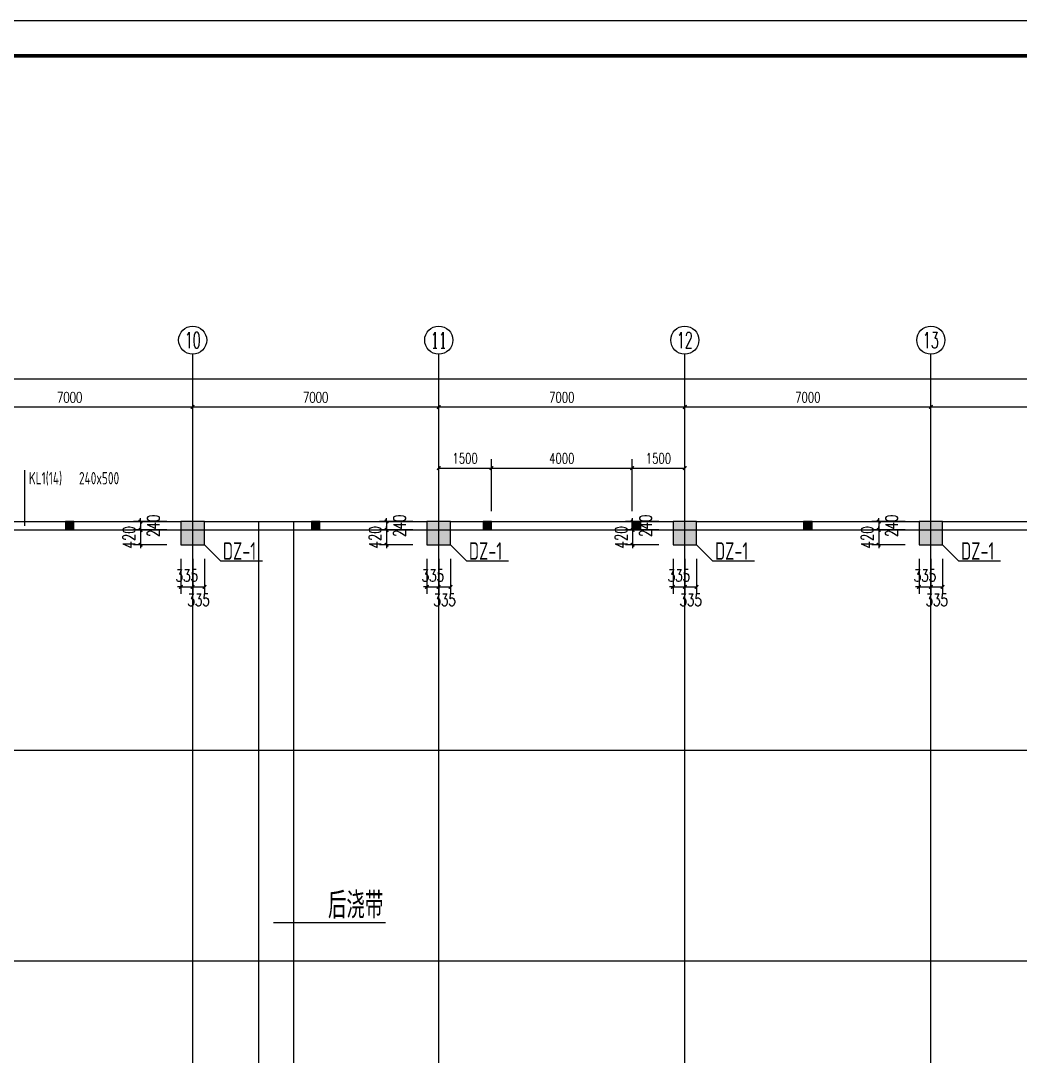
# Model space of a CAD drawing. Extents: x -17471 to 313636, y -71590 to 757901.
# Drawn here: x 257814 to 286251, y 173119 to 202580 of the extents above; entities that cross this region are included whole.
import ezdxf
from ezdxf.enums import TextEntityAlignment as Align

# ---------------------------------------------------------------- set-up
doc = ezdxf.new("R2010")
doc.units = 0
doc.header["$LTSCALE"] = 1000
doc.header["$MEASUREMENT"] = 0
for name, color, linetype in [('10', 7, 'Continuous'), ('AXIS', 3, 'Continuous'), ('AXIS_TEXT', 7, 'Continuous'), ('DOTE', 1, 'Continuous'), ('PUB_DIM', 3, 'Continuous'), ('PUB_TEXT', 7, 'Continuous'), ('PUB_TITLE', 4, 'Continuous'), ('基础梁', 4, 'Continuous'), ('梁集中标注', 2, 'Continuous')]:
    doc.layers.add(name, color=color, linetype=linetype)
doc.layers.add('TEXT', color=7, linetype='Continuous', lineweight=13)
doc.styles.add('_TCH_AXIS', font='COMPLEX', dxfattribs={"bigfont": 'GBCBIG'})
doc.styles.add('_TCH_DIM_T3', font='SIMPLEX', dxfattribs={"width": 0.705882, "bigfont": 'GBCBIG'})
doc.styles.add('COMPLEX', font='COMPLEX')
doc.styles.add('TSSD_REIN', font='Tssdeng.shx', dxfattribs={"width": 0.7, "bigfont": 'hztxt.shx'})
doc.dimstyles.new('_TCH_ARCH&&100', dxfattribs={"dimtxt": 297.5, "dimasz": 100, "dimexe": 250, "dimexo": 300, "dimgap": 126.25, "dimtad": 1, "dimdec": 0, "dimzin": 0, "dimdsep": 46, "dimtxsty": '_TCH_DIM_T3', "dimblk": 'ARCHTICK', "dimcen": 0.09, "dimclrt": 7, "dimazin": 2, "dimtfac": 1, "dimtdec": 0, "dimtix": 1, "dimtmove": 2, "dimatfit": 3, "dimfxl": 0, "dimtolj": 1, "dimtzin": 0, "dimarcsym": 0})
doc.dimstyles.new('_TCH_ARCH&&150', dxfattribs={"dimtxt": 446.25, "dimasz": 150, "dimexe": 375, "dimexo": 450, "dimgap": 189.375, "dimtad": 1, "dimdec": 0, "dimzin": 0, "dimdsep": 46, "dimtxsty": '_TCH_DIM_T3', "dimblk": 'ARCHTICK', "dimcen": 0.09, "dimclrt": 7, "dimazin": 2, "dimtfac": 1, "dimtdec": 0, "dimtix": 1, "dimtmove": 2, "dimatfit": 3, "dimfxl": 0, "dimtolj": 1, "dimtzin": 0, "dimarcsym": 0})

# ---------------------------------------------------------------- blocks, each defined once
blk = doc.blocks.new('_ArchTick')
at = {"color": 0, "linetype": 'ByBlock', "const_width": 0.4}
blk.add_lwpolyline([(-0.5, -0.5), (0.5, 0.5)], dxfattribs=at)
blk = doc.blocks.new('*D273')
at = {"layer": 'Defpoints', "color": 0, "transparency": 16777216}
for p in [(262706, 187672), (263041, 187672), (263041, 186472)]:
    blk.add_point(p, dxfattribs=at)
at = {"layer": 'PUB_DIM', "color": 0, "lineweight": -2, "transparency": 16777216}
for p, q in [((262706, 187272), (262706, 186272)), ((263041, 187272), (263041, 186272)), ((262706, 186472), (263041, 186472))]:
    blk.add_line(p, q, dxfattribs=at)
at = {"layer": 'PUB_DIM', "color": 0, "lineweight": -2, "transparency": 16777216, "xscale": 100, "yscale": 100, "zscale": 100, "rotation": 180}
blk.add_blockref('_ArchTick', (262706, 186472), dxfattribs=at)
at = {"layer": 'PUB_DIM', "color": 0, "lineweight": -2, "transparency": 16777216, "xscale": 100, "yscale": 100, "zscale": 100}
blk.add_blockref('_ArchTick', (263041, 186472), dxfattribs=at)
at = {"layer": 'PUB_DIM', "color": 7, "transparency": 16777216, "insert": (262874, 186104), "char_height": 350, "attachment_point": 5, "style": '_TCH_DIM_T3'}
blk.add_mtext('\\A1;335', dxfattribs=at)
blk = doc.blocks.new('*D274')
at = {"layer": 'Defpoints', "color": 0, "transparency": 16777216}
for p in [(262371, 187672), (262706, 187672), (262706, 186472)]:
    blk.add_point(p, dxfattribs=at)
at = {"layer": 'PUB_DIM', "color": 0, "lineweight": -2, "transparency": 16777216}
for p, q in [((262371, 187272), (262371, 186272)), ((262706, 187272), (262706, 186272)), ((262371, 186472), (262271, 186472)), ((262371, 186472), (262706, 186472)), ((262706, 186472), (262806, 186472))]:
    blk.add_line(p, q, dxfattribs=at)
at = {"layer": 'PUB_DIM', "color": 0, "lineweight": -2, "transparency": 16777216, "xscale": 100, "yscale": 100, "zscale": 100}
blk.add_blockref('_ArchTick', (262371, 186472), dxfattribs=at)
at = {"layer": 'PUB_DIM', "color": 0, "lineweight": -2, "transparency": 16777216, "xscale": 100, "yscale": 100, "zscale": 100, "rotation": 180}
blk.add_blockref('_ArchTick', (262706, 186472), dxfattribs=at)
at = {"layer": 'PUB_DIM', "color": 7, "transparency": 16777216, "insert": (262539, 186797), "char_height": 350, "attachment_point": 5, "style": '_TCH_DIM_T3'}
blk.add_mtext('\\A1;335', dxfattribs=at)
blk = doc.blocks.new('*D271')
at = {"layer": 'Defpoints', "color": 0, "transparency": 16777216}
for p in [(262371, 188332), (261223, 188092), (262371, 188092)]:
    blk.add_point(p, dxfattribs=at)
at = {"layer": 'PUB_DIM', "color": 0, "lineweight": -2, "transparency": 16777216}
for p, q in [((261971, 188332), (261023, 188332)), ((261223, 188332), (261223, 188432)), ((261223, 188332), (261223, 188092)), ((261971, 188092), (261023, 188092)), ((261223, 188092), (261223, 187992))]:
    blk.add_line(p, q, dxfattribs=at)
at = {"layer": 'PUB_DIM', "color": 0, "lineweight": -2, "transparency": 16777216, "xscale": 100, "yscale": 100, "zscale": 100}
for p, rotation in [((261223, 188332), 270), ((261223, 188092), 90)]:
    blk.add_blockref('_ArchTick', p, dxfattribs=dict(at, rotation=rotation))
at = {"layer": 'PUB_DIM', "color": 7, "transparency": 16777216, "insert": (261591, 188212), "char_height": 350, "attachment_point": 5, "rotation": 90, "style": '_TCH_DIM_T3'}
blk.add_mtext('\\A1;240', dxfattribs=at)
blk = doc.blocks.new('*D272')
at = {"layer": 'Defpoints', "color": 0, "transparency": 16777216}
for p in [(262371, 188092), (261223, 187672), (262371, 187672)]:
    blk.add_point(p, dxfattribs=at)
at = {"layer": 'PUB_DIM', "color": 0, "lineweight": -2, "transparency": 16777216}
for p, q in [((261971, 188092), (261023, 188092)), ((261223, 188092), (261223, 188192)), ((261223, 188092), (261223, 187672)), ((261971, 187672), (261023, 187672)), ((261223, 187672), (261223, 187572))]:
    blk.add_line(p, q, dxfattribs=at)
at = {"layer": 'PUB_DIM', "color": 0, "lineweight": -2, "transparency": 16777216, "xscale": 100, "yscale": 100, "zscale": 100}
for p, rotation in [((261223, 188092), 270), ((261223, 187672), 90)]:
    blk.add_blockref('_ArchTick', p, dxfattribs=dict(at, rotation=rotation))
at = {"layer": 'PUB_DIM', "color": 7, "transparency": 16777216, "insert": (260898, 187882), "char_height": 350, "attachment_point": 5, "rotation": 90, "style": '_TCH_DIM_T3'}
blk.add_mtext('\\A1;420', dxfattribs=at)
blk = doc.blocks.new('*D277')
at = {"layer": 'Defpoints', "color": 0, "transparency": 16777216}
for p in [(269706, 187672), (270041, 187672), (270041, 186472)]:
    blk.add_point(p, dxfattribs=at)
at = {"layer": 'PUB_DIM', "color": 0, "lineweight": -2, "transparency": 16777216}
for p, q in [((269706, 187272), (269706, 186272)), ((270041, 187272), (270041, 186272)), ((269706, 186472), (270041, 186472))]:
    blk.add_line(p, q, dxfattribs=at)
at = {"layer": 'PUB_DIM', "color": 0, "lineweight": -2, "transparency": 16777216, "xscale": 100, "yscale": 100, "zscale": 100, "rotation": 180}
blk.add_blockref('_ArchTick', (269706, 186472), dxfattribs=at)
at = {"layer": 'PUB_DIM', "color": 0, "lineweight": -2, "transparency": 16777216, "xscale": 100, "yscale": 100, "zscale": 100}
blk.add_blockref('_ArchTick', (270041, 186472), dxfattribs=at)
at = {"layer": 'PUB_DIM', "color": 7, "transparency": 16777216, "insert": (269874, 186104), "char_height": 350, "attachment_point": 5, "style": '_TCH_DIM_T3'}
blk.add_mtext('\\A1;335', dxfattribs=at)
blk = doc.blocks.new('*D278')
at = {"layer": 'Defpoints', "color": 0, "transparency": 16777216}
for p in [(269371, 187672), (269706, 187672), (269706, 186472)]:
    blk.add_point(p, dxfattribs=at)
at = {"layer": 'PUB_DIM', "color": 0, "lineweight": -2, "transparency": 16777216}
for p, q in [((269371, 187272), (269371, 186272)), ((269706, 187272), (269706, 186272)), ((269371, 186472), (269271, 186472)), ((269371, 186472), (269706, 186472)), ((269706, 186472), (269806, 186472))]:
    blk.add_line(p, q, dxfattribs=at)
at = {"layer": 'PUB_DIM', "color": 0, "lineweight": -2, "transparency": 16777216, "xscale": 100, "yscale": 100, "zscale": 100}
blk.add_blockref('_ArchTick', (269371, 186472), dxfattribs=at)
at = {"layer": 'PUB_DIM', "color": 0, "lineweight": -2, "transparency": 16777216, "xscale": 100, "yscale": 100, "zscale": 100, "rotation": 180}
blk.add_blockref('_ArchTick', (269706, 186472), dxfattribs=at)
at = {"layer": 'PUB_DIM', "color": 7, "transparency": 16777216, "insert": (269539, 186797), "char_height": 350, "attachment_point": 5, "style": '_TCH_DIM_T3'}
blk.add_mtext('\\A1;335', dxfattribs=at)
blk = doc.blocks.new('*D275')
at = {"layer": 'Defpoints', "color": 0, "transparency": 16777216}
for p in [(269371, 188332), (268223, 188092), (269371, 188092)]:
    blk.add_point(p, dxfattribs=at)
at = {"layer": 'PUB_DIM', "color": 0, "lineweight": -2, "transparency": 16777216}
for p, q in [((268971, 188332), (268023, 188332)), ((268223, 188332), (268223, 188432)), ((268223, 188332), (268223, 188092)), ((268971, 188092), (268023, 188092)), ((268223, 188092), (268223, 187992))]:
    blk.add_line(p, q, dxfattribs=at)
at = {"layer": 'PUB_DIM', "color": 0, "lineweight": -2, "transparency": 16777216, "xscale": 100, "yscale": 100, "zscale": 100}
for p, rotation in [((268223, 188332), 270), ((268223, 188092), 90)]:
    blk.add_blockref('_ArchTick', p, dxfattribs=dict(at, rotation=rotation))
at = {"layer": 'PUB_DIM', "color": 7, "transparency": 16777216, "insert": (268591, 188212), "char_height": 350, "attachment_point": 5, "rotation": 90, "style": '_TCH_DIM_T3'}
blk.add_mtext('\\A1;240', dxfattribs=at)
blk = doc.blocks.new('*D276')
at = {"layer": 'Defpoints', "color": 0, "transparency": 16777216}
for p in [(269371, 188092), (268223, 187672), (269371, 187672)]:
    blk.add_point(p, dxfattribs=at)
at = {"layer": 'PUB_DIM', "color": 0, "lineweight": -2, "transparency": 16777216}
for p, q in [((268971, 188092), (268023, 188092)), ((268223, 188092), (268223, 188192)), ((268223, 188092), (268223, 187672)), ((268971, 187672), (268023, 187672)), ((268223, 187672), (268223, 187572))]:
    blk.add_line(p, q, dxfattribs=at)
at = {"layer": 'PUB_DIM', "color": 0, "lineweight": -2, "transparency": 16777216, "xscale": 100, "yscale": 100, "zscale": 100}
for p, rotation in [((268223, 188092), 270), ((268223, 187672), 90)]:
    blk.add_blockref('_ArchTick', p, dxfattribs=dict(at, rotation=rotation))
at = {"layer": 'PUB_DIM', "color": 7, "transparency": 16777216, "insert": (267898, 187882), "char_height": 350, "attachment_point": 5, "rotation": 90, "style": '_TCH_DIM_T3'}
blk.add_mtext('\\A1;420', dxfattribs=at)
blk = doc.blocks.new('*D281')
at = {"layer": 'Defpoints', "color": 0, "transparency": 16777216}
for p in [(276706, 187672), (277041, 187672), (277041, 186472)]:
    blk.add_point(p, dxfattribs=at)
at = {"layer": 'PUB_DIM', "color": 0, "lineweight": -2, "transparency": 16777216}
for p, q in [((276706, 187272), (276706, 186272)), ((277041, 187272), (277041, 186272)), ((276706, 186472), (277041, 186472))]:
    blk.add_line(p, q, dxfattribs=at)
at = {"layer": 'PUB_DIM', "color": 0, "lineweight": -2, "transparency": 16777216, "xscale": 100, "yscale": 100, "zscale": 100, "rotation": 180}
blk.add_blockref('_ArchTick', (276706, 186472), dxfattribs=at)
at = {"layer": 'PUB_DIM', "color": 0, "lineweight": -2, "transparency": 16777216, "xscale": 100, "yscale": 100, "zscale": 100}
blk.add_blockref('_ArchTick', (277041, 186472), dxfattribs=at)
at = {"layer": 'PUB_DIM', "color": 7, "transparency": 16777216, "insert": (276874, 186104), "char_height": 350, "attachment_point": 5, "style": '_TCH_DIM_T3'}
blk.add_mtext('\\A1;335', dxfattribs=at)
blk = doc.blocks.new('*D282')
at = {"layer": 'Defpoints', "color": 0, "transparency": 16777216}
for p in [(276371, 187672), (276706, 187672), (276706, 186472)]:
    blk.add_point(p, dxfattribs=at)
at = {"layer": 'PUB_DIM', "color": 0, "lineweight": -2, "transparency": 16777216}
for p, q in [((276371, 187272), (276371, 186272)), ((276706, 187272), (276706, 186272)), ((276371, 186472), (276271, 186472)), ((276371, 186472), (276706, 186472)), ((276706, 186472), (276806, 186472))]:
    blk.add_line(p, q, dxfattribs=at)
at = {"layer": 'PUB_DIM', "color": 0, "lineweight": -2, "transparency": 16777216, "xscale": 100, "yscale": 100, "zscale": 100}
blk.add_blockref('_ArchTick', (276371, 186472), dxfattribs=at)
at = {"layer": 'PUB_DIM', "color": 0, "lineweight": -2, "transparency": 16777216, "xscale": 100, "yscale": 100, "zscale": 100, "rotation": 180}
blk.add_blockref('_ArchTick', (276706, 186472), dxfattribs=at)
at = {"layer": 'PUB_DIM', "color": 7, "transparency": 16777216, "insert": (276539, 186797), "char_height": 350, "attachment_point": 5, "style": '_TCH_DIM_T3'}
blk.add_mtext('\\A1;335', dxfattribs=at)
blk = doc.blocks.new('*D279')
at = {"layer": 'Defpoints', "color": 0, "transparency": 16777216}
for p in [(276371, 188332), (275223, 188092), (276371, 188092)]:
    blk.add_point(p, dxfattribs=at)
at = {"layer": 'PUB_DIM', "color": 0, "lineweight": -2, "transparency": 16777216}
for p, q in [((275971, 188332), (275023, 188332)), ((275223, 188332), (275223, 188432)), ((275223, 188332), (275223, 188092)), ((275971, 188092), (275023, 188092)), ((275223, 188092), (275223, 187992))]:
    blk.add_line(p, q, dxfattribs=at)
at = {"layer": 'PUB_DIM', "color": 0, "lineweight": -2, "transparency": 16777216, "xscale": 100, "yscale": 100, "zscale": 100}
for p, rotation in [((275223, 188332), 270), ((275223, 188092), 90)]:
    blk.add_blockref('_ArchTick', p, dxfattribs=dict(at, rotation=rotation))
at = {"layer": 'PUB_DIM', "color": 7, "transparency": 16777216, "insert": (275591, 188212), "char_height": 350, "attachment_point": 5, "rotation": 90, "style": '_TCH_DIM_T3'}
blk.add_mtext('\\A1;240', dxfattribs=at)
blk = doc.blocks.new('*D280')
at = {"layer": 'Defpoints', "color": 0, "transparency": 16777216}
for p in [(276371, 188092), (275223, 187672), (276371, 187672)]:
    blk.add_point(p, dxfattribs=at)
at = {"layer": 'PUB_DIM', "color": 0, "lineweight": -2, "transparency": 16777216}
for p, q in [((275971, 188092), (275023, 188092)), ((275223, 188092), (275223, 188192)), ((275223, 188092), (275223, 187672)), ((275971, 187672), (275023, 187672)), ((275223, 187672), (275223, 187572))]:
    blk.add_line(p, q, dxfattribs=at)
at = {"layer": 'PUB_DIM', "color": 0, "lineweight": -2, "transparency": 16777216, "xscale": 100, "yscale": 100, "zscale": 100}
for p, rotation in [((275223, 188092), 270), ((275223, 187672), 90)]:
    blk.add_blockref('_ArchTick', p, dxfattribs=dict(at, rotation=rotation))
at = {"layer": 'PUB_DIM', "color": 7, "transparency": 16777216, "insert": (274898, 187882), "char_height": 350, "attachment_point": 5, "rotation": 90, "style": '_TCH_DIM_T3'}
blk.add_mtext('\\A1;420', dxfattribs=at)
blk = doc.blocks.new('*D285')
at = {"layer": 'Defpoints', "color": 0, "transparency": 16777216}
for p in [(283706, 187672), (284041, 187672), (284041, 186472)]:
    blk.add_point(p, dxfattribs=at)
at = {"layer": 'PUB_DIM', "color": 0, "lineweight": -2, "transparency": 16777216}
for p, q in [((283706, 187272), (283706, 186272)), ((284041, 187272), (284041, 186272)), ((283706, 186472), (284041, 186472))]:
    blk.add_line(p, q, dxfattribs=at)
at = {"layer": 'PUB_DIM', "color": 0, "lineweight": -2, "transparency": 16777216, "xscale": 100, "yscale": 100, "zscale": 100, "rotation": 180}
blk.add_blockref('_ArchTick', (283706, 186472), dxfattribs=at)
at = {"layer": 'PUB_DIM', "color": 0, "lineweight": -2, "transparency": 16777216, "xscale": 100, "yscale": 100, "zscale": 100}
blk.add_blockref('_ArchTick', (284041, 186472), dxfattribs=at)
at = {"layer": 'PUB_DIM', "color": 7, "transparency": 16777216, "insert": (283874, 186104), "char_height": 350, "attachment_point": 5, "style": '_TCH_DIM_T3'}
blk.add_mtext('\\A1;335', dxfattribs=at)
blk = doc.blocks.new('*D286')
at = {"layer": 'Defpoints', "color": 0, "transparency": 16777216}
for p in [(283371, 187672), (283706, 187672), (283706, 186472)]:
    blk.add_point(p, dxfattribs=at)
at = {"layer": 'PUB_DIM', "color": 0, "lineweight": -2, "transparency": 16777216}
for p, q in [((283371, 187272), (283371, 186272)), ((283706, 187272), (283706, 186272)), ((283371, 186472), (283271, 186472)), ((283371, 186472), (283706, 186472)), ((283706, 186472), (283806, 186472))]:
    blk.add_line(p, q, dxfattribs=at)
at = {"layer": 'PUB_DIM', "color": 0, "lineweight": -2, "transparency": 16777216, "xscale": 100, "yscale": 100, "zscale": 100}
blk.add_blockref('_ArchTick', (283371, 186472), dxfattribs=at)
at = {"layer": 'PUB_DIM', "color": 0, "lineweight": -2, "transparency": 16777216, "xscale": 100, "yscale": 100, "zscale": 100, "rotation": 180}
blk.add_blockref('_ArchTick', (283706, 186472), dxfattribs=at)
at = {"layer": 'PUB_DIM', "color": 7, "transparency": 16777216, "insert": (283539, 186797), "char_height": 350, "attachment_point": 5, "style": '_TCH_DIM_T3'}
blk.add_mtext('\\A1;335', dxfattribs=at)
blk = doc.blocks.new('*D283')
at = {"layer": 'Defpoints', "color": 0, "transparency": 16777216}
for p in [(283371, 188332), (282223, 188092), (283371, 188092)]:
    blk.add_point(p, dxfattribs=at)
at = {"layer": 'PUB_DIM', "color": 0, "lineweight": -2, "transparency": 16777216}
for p, q in [((282971, 188332), (282023, 188332)), ((282223, 188332), (282223, 188432)), ((282223, 188332), (282223, 188092)), ((282971, 188092), (282023, 188092)), ((282223, 188092), (282223, 187992))]:
    blk.add_line(p, q, dxfattribs=at)
at = {"layer": 'PUB_DIM', "color": 0, "lineweight": -2, "transparency": 16777216, "xscale": 100, "yscale": 100, "zscale": 100}
for p, rotation in [((282223, 188332), 270), ((282223, 188092), 90)]:
    blk.add_blockref('_ArchTick', p, dxfattribs=dict(at, rotation=rotation))
at = {"layer": 'PUB_DIM', "color": 7, "transparency": 16777216, "insert": (282591, 188212), "char_height": 350, "attachment_point": 5, "rotation": 90, "style": '_TCH_DIM_T3'}
blk.add_mtext('\\A1;240', dxfattribs=at)
blk = doc.blocks.new('*D284')
at = {"layer": 'Defpoints', "color": 0, "transparency": 16777216}
for p in [(283371, 188092), (282223, 187672), (283371, 187672)]:
    blk.add_point(p, dxfattribs=at)
at = {"layer": 'PUB_DIM', "color": 0, "lineweight": -2, "transparency": 16777216}
for p, q in [((282971, 188092), (282023, 188092)), ((282223, 188092), (282223, 188192)), ((282223, 188092), (282223, 187672)), ((282971, 187672), (282023, 187672)), ((282223, 187672), (282223, 187572))]:
    blk.add_line(p, q, dxfattribs=at)
at = {"layer": 'PUB_DIM', "color": 0, "lineweight": -2, "transparency": 16777216, "xscale": 100, "yscale": 100, "zscale": 100}
for p, rotation in [((282223, 188092), 270), ((282223, 187672), 90)]:
    blk.add_blockref('_ArchTick', p, dxfattribs=dict(at, rotation=rotation))
at = {"layer": 'PUB_DIM', "color": 7, "transparency": 16777216, "insert": (281898, 187882), "char_height": 350, "attachment_point": 5, "rotation": 90, "style": '_TCH_DIM_T3'}
blk.add_mtext('\\A1;420', dxfattribs=at)
blk = doc.blocks.new('*D1813')
at = {"layer": 'Defpoints', "color": 0, "transparency": 16777216}
for p in [(271206, 189853), (269706, 188332), (271206, 188332)]:
    blk.add_point(p, dxfattribs=at)
at = {"layer": 'PUB_DIM', "color": 0, "lineweight": -2, "transparency": 16777216}
for p, q in [((269706, 188632), (269706, 190103)), ((271206, 188632), (271206, 190103)), ((269706, 189853), (271206, 189853))]:
    blk.add_line(p, q, dxfattribs=at)
at = {"layer": 'PUB_DIM', "color": 0, "lineweight": -2, "transparency": 16777216, "xscale": 100, "yscale": 100, "zscale": 100, "rotation": 180}
blk.add_blockref('_ArchTick', (269706, 189853), dxfattribs=at)
at = {"layer": 'PUB_DIM', "color": 0, "lineweight": -2, "transparency": 16777216, "xscale": 100, "yscale": 100, "zscale": 100}
blk.add_blockref('_ArchTick', (271206, 189853), dxfattribs=at)
at = {"layer": 'PUB_DIM', "color": 7, "transparency": 16777216, "insert": (270456, 190128), "char_height": 297.5, "attachment_point": 5, "style": '_TCH_DIM_T3'}
blk.add_mtext('\\A1;1500', dxfattribs=at)
blk = doc.blocks.new('*D1814')
at = {"layer": 'Defpoints', "color": 0, "transparency": 16777216}
for p in [(275206, 189853), (271206, 188332), (275206, 188332)]:
    blk.add_point(p, dxfattribs=at)
at = {"layer": 'PUB_DIM', "color": 0, "lineweight": -2, "transparency": 16777216}
for p, q in [((271206, 188632), (271206, 190103)), ((275206, 188632), (275206, 190103)), ((271206, 189853), (275206, 189853))]:
    blk.add_line(p, q, dxfattribs=at)
at = {"layer": 'PUB_DIM', "color": 0, "lineweight": -2, "transparency": 16777216, "xscale": 100, "yscale": 100, "zscale": 100, "rotation": 180}
blk.add_blockref('_ArchTick', (271206, 189853), dxfattribs=at)
at = {"layer": 'PUB_DIM', "color": 0, "lineweight": -2, "transparency": 16777216, "xscale": 100, "yscale": 100, "zscale": 100}
blk.add_blockref('_ArchTick', (275206, 189853), dxfattribs=at)
at = {"layer": 'PUB_DIM', "color": 7, "transparency": 16777216, "insert": (273206, 190128), "char_height": 297.5, "attachment_point": 5, "style": '_TCH_DIM_T3'}
blk.add_mtext('\\A1;4000', dxfattribs=at)
blk = doc.blocks.new('*D1815')
at = {"layer": 'Defpoints', "color": 0, "transparency": 16777216}
for p in [(276706, 189853), (275206, 188332), (276706, 188332)]:
    blk.add_point(p, dxfattribs=at)
at = {"layer": 'PUB_DIM', "color": 0, "lineweight": -2, "transparency": 16777216}
for p, q in [((275206, 188632), (275206, 190103)), ((276706, 188632), (276706, 190103)), ((275206, 189853), (276706, 189853))]:
    blk.add_line(p, q, dxfattribs=at)
at = {"layer": 'PUB_DIM', "color": 0, "lineweight": -2, "transparency": 16777216, "xscale": 100, "yscale": 100, "zscale": 100, "rotation": 180}
blk.add_blockref('_ArchTick', (275206, 189853), dxfattribs=at)
at = {"layer": 'PUB_DIM', "color": 0, "lineweight": -2, "transparency": 16777216, "xscale": 100, "yscale": 100, "zscale": 100}
blk.add_blockref('_ArchTick', (276706, 189853), dxfattribs=at)
at = {"layer": 'PUB_DIM', "color": 7, "transparency": 16777216, "insert": (275956, 190128), "char_height": 297.5, "attachment_point": 5, "style": '_TCH_DIM_T3'}
blk.add_mtext('\\A1;1500', dxfattribs=at)
blk = doc.blocks.new('*D1852')
at = {"layer": 'AXIS', "color": 0, "lineweight": -2, "transparency": 16777216}
for p, q in [((255706, 189392), (255706, 191842)), ((262706, 189392), (262706, 191842)), ((255706, 191592), (262706, 191592))]:
    blk.add_line(p, q, dxfattribs=at)
at = {"layer": 'Defpoints', "color": 0, "transparency": 16777216}
for p in [(262706, 191592), (255706, 189092), (262706, 189092)]:
    blk.add_point(p, dxfattribs=at)
at = {"layer": 'AXIS', "color": 0, "lineweight": -2, "transparency": 16777216, "xscale": 100, "yscale": 100, "zscale": 100, "rotation": 180}
blk.add_blockref('_ArchTick', (255706, 191592), dxfattribs=at)
at = {"layer": 'AXIS', "color": 0, "lineweight": -2, "transparency": 16777216, "xscale": 100, "yscale": 100, "zscale": 100}
blk.add_blockref('_ArchTick', (262706, 191592), dxfattribs=at)
at = {"layer": 'AXIS', "color": 7, "transparency": 16777216, "insert": (259206, 191867), "char_height": 297.5, "attachment_point": 5, "style": '_TCH_DIM_T3'}
blk.add_mtext('\\A1;7000', dxfattribs=at)
blk = doc.blocks.new('*D1853')
at = {"layer": 'AXIS', "color": 0, "lineweight": -2, "transparency": 16777216}
for p, q in [((262706, 189392), (262706, 191842)), ((269706, 189392), (269706, 191842)), ((262706, 191592), (269706, 191592))]:
    blk.add_line(p, q, dxfattribs=at)
at = {"layer": 'Defpoints', "color": 0, "transparency": 16777216}
for p in [(269706, 191592), (262706, 189092), (269706, 189092)]:
    blk.add_point(p, dxfattribs=at)
at = {"layer": 'AXIS', "color": 0, "lineweight": -2, "transparency": 16777216, "xscale": 100, "yscale": 100, "zscale": 100, "rotation": 180}
blk.add_blockref('_ArchTick', (262706, 191592), dxfattribs=at)
at = {"layer": 'AXIS', "color": 0, "lineweight": -2, "transparency": 16777216, "xscale": 100, "yscale": 100, "zscale": 100}
blk.add_blockref('_ArchTick', (269706, 191592), dxfattribs=at)
at = {"layer": 'AXIS', "color": 7, "transparency": 16777216, "insert": (266206, 191867), "char_height": 297.5, "attachment_point": 5, "style": '_TCH_DIM_T3'}
blk.add_mtext('\\A1;7000', dxfattribs=at)
blk = doc.blocks.new('*D1854')
at = {"layer": 'AXIS', "color": 0, "lineweight": -2, "transparency": 16777216}
for p, q in [((269706, 189392), (269706, 191842)), ((276706, 189392), (276706, 191842)), ((269706, 191592), (276706, 191592))]:
    blk.add_line(p, q, dxfattribs=at)
at = {"layer": 'Defpoints', "color": 0, "transparency": 16777216}
for p in [(276706, 191592), (269706, 189092), (276706, 189092)]:
    blk.add_point(p, dxfattribs=at)
at = {"layer": 'AXIS', "color": 0, "lineweight": -2, "transparency": 16777216, "xscale": 100, "yscale": 100, "zscale": 100, "rotation": 180}
blk.add_blockref('_ArchTick', (269706, 191592), dxfattribs=at)
at = {"layer": 'AXIS', "color": 0, "lineweight": -2, "transparency": 16777216, "xscale": 100, "yscale": 100, "zscale": 100}
blk.add_blockref('_ArchTick', (276706, 191592), dxfattribs=at)
at = {"layer": 'AXIS', "color": 7, "transparency": 16777216, "insert": (273206, 191867), "char_height": 297.5, "attachment_point": 5, "style": '_TCH_DIM_T3'}
blk.add_mtext('\\A1;7000', dxfattribs=at)
blk = doc.blocks.new('*D1855')
at = {"layer": 'AXIS', "color": 0, "lineweight": -2, "transparency": 16777216}
for p, q in [((276706, 189392), (276706, 191842)), ((283706, 189392), (283706, 191842)), ((276706, 191592), (283706, 191592))]:
    blk.add_line(p, q, dxfattribs=at)
at = {"layer": 'Defpoints', "color": 0, "transparency": 16777216}
for p in [(283706, 191592), (276706, 189092), (283706, 189092)]:
    blk.add_point(p, dxfattribs=at)
at = {"layer": 'AXIS', "color": 0, "lineweight": -2, "transparency": 16777216, "xscale": 100, "yscale": 100, "zscale": 100, "rotation": 180}
blk.add_blockref('_ArchTick', (276706, 191592), dxfattribs=at)
at = {"layer": 'AXIS', "color": 0, "lineweight": -2, "transparency": 16777216, "xscale": 100, "yscale": 100, "zscale": 100}
blk.add_blockref('_ArchTick', (283706, 191592), dxfattribs=at)
at = {"layer": 'AXIS', "color": 7, "transparency": 16777216, "insert": (280206, 191867), "char_height": 297.5, "attachment_point": 5, "style": '_TCH_DIM_T3'}
blk.add_mtext('\\A1;7000', dxfattribs=at)
blk = doc.blocks.new('*D1856')
at = {"layer": 'AXIS', "color": 0, "lineweight": -2, "transparency": 16777216}
for p, q in [((283706, 189392), (283706, 191842)), ((290706, 189392), (290706, 191842)), ((283706, 191592), (290706, 191592))]:
    blk.add_line(p, q, dxfattribs=at)
at = {"layer": 'Defpoints', "color": 0, "transparency": 16777216}
for p in [(290706, 191592), (283706, 189092), (290706, 189092)]:
    blk.add_point(p, dxfattribs=at)
at = {"layer": 'AXIS', "color": 0, "lineweight": -2, "transparency": 16777216, "xscale": 100, "yscale": 100, "zscale": 100, "rotation": 180}
blk.add_blockref('_ArchTick', (283706, 191592), dxfattribs=at)
at = {"layer": 'AXIS', "color": 0, "lineweight": -2, "transparency": 16777216, "xscale": 100, "yscale": 100, "zscale": 100}
blk.add_blockref('_ArchTick', (290706, 191592), dxfattribs=at)
at = {"layer": 'AXIS', "color": 7, "transparency": 16777216, "insert": (287206, 191867), "char_height": 297.5, "attachment_point": 5, "style": '_TCH_DIM_T3'}
blk.add_mtext('\\A1;7000', dxfattribs=at)
blk = doc.blocks.new('*D1858')
at = {"layer": 'AXIS', "color": 0, "lineweight": -2, "transparency": 16777216}
for p, q in [((199706, 189392), (199706, 192642)), ((199706, 192392), (297706, 192392)), ((297706, 189392), (297706, 192642))]:
    blk.add_line(p, q, dxfattribs=at)
at = {"layer": 'Defpoints', "color": 0, "transparency": 16777216}
for p in [(297706, 192392), (199706, 189092), (297706, 189092)]:
    blk.add_point(p, dxfattribs=at)
at = {"layer": 'AXIS', "color": 0, "lineweight": -2, "transparency": 16777216, "xscale": 100, "yscale": 100, "zscale": 100, "rotation": 180}
blk.add_blockref('_ArchTick', (199706, 192392), dxfattribs=at)
at = {"layer": 'AXIS', "color": 0, "lineweight": -2, "transparency": 16777216, "xscale": 100, "yscale": 100, "zscale": 100}
blk.add_blockref('_ArchTick', (297706, 192392), dxfattribs=at)
at = {"layer": 'AXIS', "color": 7, "transparency": 16777216, "insert": (248706, 192667), "char_height": 297.5, "attachment_point": 5, "style": '_TCH_DIM_T3'}
blk.add_mtext('\\A1;98000', dxfattribs=at)
blk = doc.blocks.new('_AXISO')
blk.add_circle((0, 0), 0.5)
at = {"layer": 'AXIS_TEXT', "style": 'COMPLEX', "width": 1.041667}
blk.add_attdef('A', text='', height=0.56, dxfattribs=at).set_placement((-0.25, -0.28), (0.25, -0.28), align=Align.FIT)

msp = doc.modelspace()

# ---------------------------------------------------------------- hatches: boundary and pattern name
h = msp.add_hatch(color=256)
h.dxf.hatch_style = 1
h.paths.add_polyline_path([(259086.1, 188092.3), (259326.1, 188092.3), (259326.1, 188332.3), (259086.1, 188332.3)])
h = msp.add_hatch(color=256)
h.dxf.hatch_style = 1
h.paths.add_polyline_path([(262371.1, 187672.3), (263041.1, 187672.3), (263041.1, 188332.3), (262371.1, 188332.3)])
h = msp.add_hatch(color=256)
h.dxf.hatch_style = 1
h.paths.add_polyline_path([(266086.1, 188092.3), (266326.1, 188092.3), (266326.1, 188332.3), (266086.1, 188332.3)])
h = msp.add_hatch(color=256)
h.dxf.hatch_style = 1
h.paths.add_polyline_path([(269371.1, 187672.3), (270041.1, 187672.3), (270041.1, 188332.3), (269371.1, 188332.3)])
h = msp.add_hatch(color=256)
h.dxf.hatch_style = 1
h.paths.add_polyline_path([(270966.1, 188092.3), (271206.1, 188092.3), (271206.1, 188332.3), (270966.1, 188332.3)])
h = msp.add_hatch(color=256)
h.dxf.hatch_style = 1
h.paths.add_polyline_path([(275446.1, 188092.3), (275206.1, 188092.3), (275206.1, 188332.3), (275446.1, 188332.3)])
h = msp.add_hatch(color=256)
h.dxf.hatch_style = 1
h.paths.add_polyline_path([(276371.1, 187672.3), (277041.1, 187672.3), (277041.1, 188332.3), (276371.1, 188332.3)])
h = msp.add_hatch(color=256)
h.dxf.hatch_style = 1
h.paths.add_polyline_path([(280086.1, 188092.3), (280326.1, 188092.3), (280326.1, 188332.3), (280086.1, 188332.3)])
h = msp.add_hatch(color=256)
h.dxf.hatch_style = 1
h.paths.add_polyline_path([(283371.1, 187672.3), (284041.1, 187672.3), (284041.1, 188332.3), (283371.1, 188332.3)])

# ---------------------------------------------------------------- linework, layer by layer
msp.add_line((265003.6, 176925.8), (268188, 176925.8))
for points in [[(259086.1, 188092.3), (259326.1, 188092.3), (259326.1, 188332.3), (259086.1, 188332.3)], [(262371.1, 187672.3), (263041.1, 187672.3), (263041.1, 188332.3), (262371.1, 188332.3)], [(266086.1, 188092.3), (266326.1, 188092.3), (266326.1, 188332.3), (266086.1, 188332.3)], [(269371.1, 187672.3), (270041.1, 187672.3), (270041.1, 188332.3), (269371.1, 188332.3)], [(270966.1, 188092.3), (271206.1, 188092.3), (271206.1, 188332.3), (270966.1, 188332.3)], [(275446.1, 188092.3), (275206.1, 188092.3), (275206.1, 188332.3), (275446.1, 188332.3)], [(276371.1, 187672.3), (277041.1, 187672.3), (277041.1, 188332.3), (276371.1, 188332.3)], [(280086.1, 188092.3), (280326.1, 188092.3), (280326.1, 188332.3), (280086.1, 188332.3)], [(283371.1, 187672.3), (284041.1, 187672.3), (284041.1, 188332.3), (283371.1, 188332.3)]]:
    msp.add_lwpolyline(points, close=True)
at = {"layer": '10'}
for p, q in [((263041.1, 187672.3), (263495.4, 187218)), ((270041.1, 187672.3), (270495.4, 187218)), ((277041.1, 187672.3), (277495.4, 187218)), ((284041.1, 187672.3), (284495.4, 187218)), ((263495.4, 187218), (264692.4, 187218)), ((270495.4, 187218), (271692.4, 187218)), ((277495.4, 187218), (278692.4, 187218)), ((284495.4, 187218), (285692.4, 187218))]:
    msp.add_line(p, q, dxfattribs=at)
at = {"layer": 'AXIS'}
for p, q in [((262706.1, 189092.3), (262706.1, 193092.3)), ((269706.1, 189092.3), (269706.1, 193092.3)), ((276706.1, 189092.3), (276706.1, 193092.3)), ((283706.1, 189092.3), (283706.1, 193092.3))]:
    msp.add_line(p, q, dxfattribs=at)
at = {"layer": 'DOTE'}
for p, q in [((262706.1, 162572.3), (262706.1, 189092.3)), ((269706.1, 162572.3), (269706.1, 189092.3)), ((276706.1, 162572.3), (276706.1, 189092.3)), ((283706.1, 162572.3), (283706.1, 189092.3)), ((198706.1, 188092.3), (298706.1, 188092.3)), ((198706.1, 181832.3), (298706.1, 181832.3)), ((198706.1, 175832.3), (298706.1, 175832.3))]:
    msp.add_line(p, q, dxfattribs=at)
at = {"layer": 'PUB_TITLE'}
msp.add_lwpolyline([(187535.9, 143180.2), (313635.9, 143180.2), (313635.9, 202580.2), (187535.9, 202580.2)], close=True, dxfattribs=at)
at = {"layer": 'PUB_TITLE', "const_width": 100}
msp.add_lwpolyline([(190035.9, 144180.2), (312635.9, 144180.2), (312635.9, 201580.2), (190035.9, 201580.2)], close=True, dxfattribs=at)
at = {"layer": '基础梁'}
for p, q in [((256041.1, 188332.3), (262371.1, 188332.3)), ((263041.1, 188332.3), (269371.1, 188332.3)), ((270041.1, 188332.3), (276371.1, 188332.3)), ((277041.1, 188332.3), (283371.1, 188332.3)), ((284041.1, 188332.3), (290371.1, 188332.3)), ((256041.1, 188092.3), (262371.1, 188092.3)), ((263041.1, 188092.3), (269371.1, 188092.3)), ((270041.1, 188092.3), (276371.1, 188092.3)), ((277041.1, 188092.3), (283371.1, 188092.3)), ((284041.1, 188092.3), (290371.1, 188092.3))]:
    msp.add_line(p, q, dxfattribs=at)
at = {"layer": '基础梁', "color": 6}
for p, q in [((264586.1, 163332.3), (264586.1, 188332.3)), ((264586.1, 163332.3), (264586.1, 188332.3)), ((265586.1, 163332.3), (265586.1, 188332.3)), ((265586.1, 163332.3), (265586.1, 188332.3))]:
    msp.add_line(p, q, dxfattribs=at)
at = {"layer": '梁集中标注'}
msp.add_line((257935.8, 188208.9), (257935.8, 189789.6), dxfattribs=at)

# ---------------------------------------------------------------- block references
at = {"layer": 'AXIS'}
ref = msp.add_blockref('_AXISO', (262706.1, 193492.3), dxfattribs=dict(at, xscale=800, yscale=800, zscale=800))
ref.add_attrib('A', '10', dxfattribs={"layer": 'AXIS_TEXT', "height": 452.55, "style": '_TCH_AXIS', "width": 0.724138}).set_placement((262479.8, 193266.1), (262932.3, 193266.1), align=Align.FIT)
ref = msp.add_blockref('_AXISO', (269706.1, 193492.3), dxfattribs=dict(at, xscale=800, yscale=800, zscale=800))
ref.add_attrib('A', '11', dxfattribs={"layer": 'AXIS_TEXT', "height": 452.55, "style": '_TCH_AXIS', "width": 0.875}).set_placement((269479.8, 193266.1), (269932.3, 193266.1), align=Align.FIT)
ref = msp.add_blockref('_AXISO', (276706.1, 193492.3), dxfattribs=dict(at, xscale=800, yscale=800, zscale=800))
ref.add_attrib('A', '12', dxfattribs={"layer": 'AXIS_TEXT', "height": 452.55, "style": '_TCH_AXIS', "width": 0.724138}).set_placement((276479.8, 193266.1), (276932.3, 193266.1), align=Align.FIT)
ref = msp.add_blockref('_AXISO', (283706.1, 193492.3), dxfattribs=dict(at, xscale=800, yscale=800, zscale=800))
ref.add_attrib('A', '13', dxfattribs={"layer": 'AXIS_TEXT', "height": 452.55, "style": '_TCH_AXIS', "width": 0.724138}).set_placement((283479.8, 193266.1), (283932.3, 193266.1), align=Align.FIT)

# ---------------------------------------------------------------- texts
at = {"layer": 'PUB_TEXT', "style": 'TSSD_REIN', "width": 0.7}
msp.add_text('后浇带', height=750, dxfattribs=at).set_placement((266556.8, 177039.2))
at = {"layer": 'TEXT', "style": 'TSSD_REIN', "width": 0.7}
for p in [(263566.1, 187243.7), (270566.1, 187243.7), (277566.1, 187243.7), (284566.1, 187243.7)]:
    msp.add_text('DZ-1', height=500, dxfattribs=at).set_placement(p)
at = {"layer": '梁集中标注', "style": 'TSSD_REIN', "width": 0.7}
for s, p in [('KL1(14)', (258046.7, 189390.6)), ('240x500', (259470.6, 189390.6))]:
    msp.add_text(s, height=350, dxfattribs=at).set_placement(p)

# ---------------------------------------------------------------- dimensions: what is measured, and where the dimension line sits
at = {"layer": 'AXIS'}
for p1, p2, distance, picture, middle in [((199706.1, 189092.3), (297706.1, 189092.3), 3300, '*D1858', (248706.1, 192667.3)), ((255706.1, 189092.3), (262706.1, 189092.3), 2500, '*D1852', (259206.1, 191867.3)), ((262706.1, 189092.3), (269706.1, 189092.3), 2500, '*D1853', (266206.1, 191867.3)), ((269706.1, 189092.3), (276706.1, 189092.3), 2500, '*D1854', (273206.1, 191867.3)), ((276706.1, 189092.3), (283706.1, 189092.3), 2500, '*D1855', (280206.1, 191867.3)), ((283706.1, 189092.3), (290706.1, 189092.3), 2500, '*D1856', (287206.1, 191867.3))]:
    dim = msp.add_aligned_dim(p1=p1, p2=p2, distance=distance, dimstyle='_TCH_ARCH&&100', dxfattribs=at)
    dim.commit()
    dim.dimension.update_dxf_attribs({"geometry": picture, "text_midpoint": middle})
at = {"layer": 'PUB_DIM'}
for p1, p2, picture, middle in [((269706.1, 188332.3), (271206.1, 188332.3), '*D1813', (270456.1, 190128.2)), ((271206.1, 188332.3), (275206.1, 188332.3), '*D1814', (273206.1, 190128.2)), ((275206.1, 188332.3), (276706.1, 188332.3), '*D1815', (275956.1, 190128.2))]:
    dim = msp.add_aligned_dim(p1=p1, p2=p2, distance=1520.9, dimstyle='_TCH_ARCH&&100', dxfattribs=at)
    dim.commit()
    dim.dimension.update_dxf_attribs({"geometry": picture, "text_midpoint": middle})
for base, p1, p2, picture, middle in [((261223.1, 188092.3), (262371.1, 188332.3), (262371.1, 188092.3), '*D271', (261591.2, 188212.3)), ((268223.1, 188092.3), (269371.1, 188332.3), (269371.1, 188092.3), '*D275', (268591.2, 188212.3)), ((275223.1, 188092.3), (276371.1, 188332.3), (276371.1, 188092.3), '*D279', (275591.2, 188212.3)), ((282223.1, 188092.3), (283371.1, 188332.3), (283371.1, 188092.3), '*D283', (282591.2, 188212.3))]:
    dim = msp.add_linear_dim(base=base, p1=p1, p2=p2, angle=270, dimstyle='_TCH_ARCH&&150', override={"dimtxt": 350, "dimasz": 100, "dimexe": 200, "dimexo": 400, "dimgap": 150}, dxfattribs=at)
    dim.commit()
    dim.dimension.update_dxf_attribs({"geometry": picture, "text_midpoint": middle, "dimtype": 128})
for base, p1, p2, picture, middle in [((261223.1, 187672.3), (262371.1, 188092.3), (262371.1, 187672.3), '*D272', (260898.1, 187882.3)), ((268223.1, 187672.3), (269371.1, 188092.3), (269371.1, 187672.3), '*D276', (267898.1, 187882.3)), ((275223.1, 187672.3), (276371.1, 188092.3), (276371.1, 187672.3), '*D280', (274898.1, 187882.3)), ((282223.1, 187672.3), (283371.1, 188092.3), (283371.1, 187672.3), '*D284', (281898.1, 187882.3))]:
    dim = msp.add_linear_dim(base=base, p1=p1, p2=p2, angle=270, dimstyle='_TCH_ARCH&&150', override={"dimtxt": 350, "dimasz": 100, "dimexe": 200, "dimexo": 400, "dimgap": 150}, dxfattribs=at)
    dim.commit()
    dim.dimension.update_dxf_attribs({"geometry": picture, "text_midpoint": middle})
for base, p1, p2, picture, middle in [((262706.1, 186472.3), (262371.1, 187672.3), (262706.1, 187672.3), '*D274', (262538.6, 186797.3)), ((269706.1, 186472.3), (269371.1, 187672.3), (269706.1, 187672.3), '*D278', (269538.6, 186797.3)), ((276706.1, 186472.3), (276371.1, 187672.3), (276706.1, 187672.3), '*D282', (276538.6, 186797.3)), ((283706.1, 186472.3), (283371.1, 187672.3), (283706.1, 187672.3), '*D286', (283538.6, 186797.3))]:
    dim = msp.add_linear_dim(base=base, p1=p1, p2=p2, dimstyle='_TCH_ARCH&&150', override={"dimtxt": 350, "dimasz": 100, "dimexe": 200, "dimexo": 400, "dimgap": 150}, dxfattribs=at)
    dim.commit()
    dim.dimension.update_dxf_attribs({"geometry": picture, "text_midpoint": middle})
for base, p1, p2, picture, middle in [((263041.1, 186472.3), (262706.1, 187672.3), (263041.1, 187672.3), '*D273', (262873.6, 186104)), ((270041.1, 186472.3), (269706.1, 187672.3), (270041.1, 187672.3), '*D277', (269873.6, 186104)), ((277041.1, 186472.3), (276706.1, 187672.3), (277041.1, 187672.3), '*D281', (276873.6, 186104)), ((284041.1, 186472.3), (283706.1, 187672.3), (284041.1, 187672.3), '*D285', (283873.6, 186104))]:
    dim = msp.add_linear_dim(base=base, p1=p1, p2=p2, dimstyle='_TCH_ARCH&&150', override={"dimtxt": 350, "dimasz": 100, "dimexe": 200, "dimexo": 400, "dimgap": 150}, dxfattribs=at)
    dim.commit()
    dim.dimension.update_dxf_attribs({"geometry": picture, "text_midpoint": middle, "dimtype": 128})

doc.saveas('drawing.dxf')
